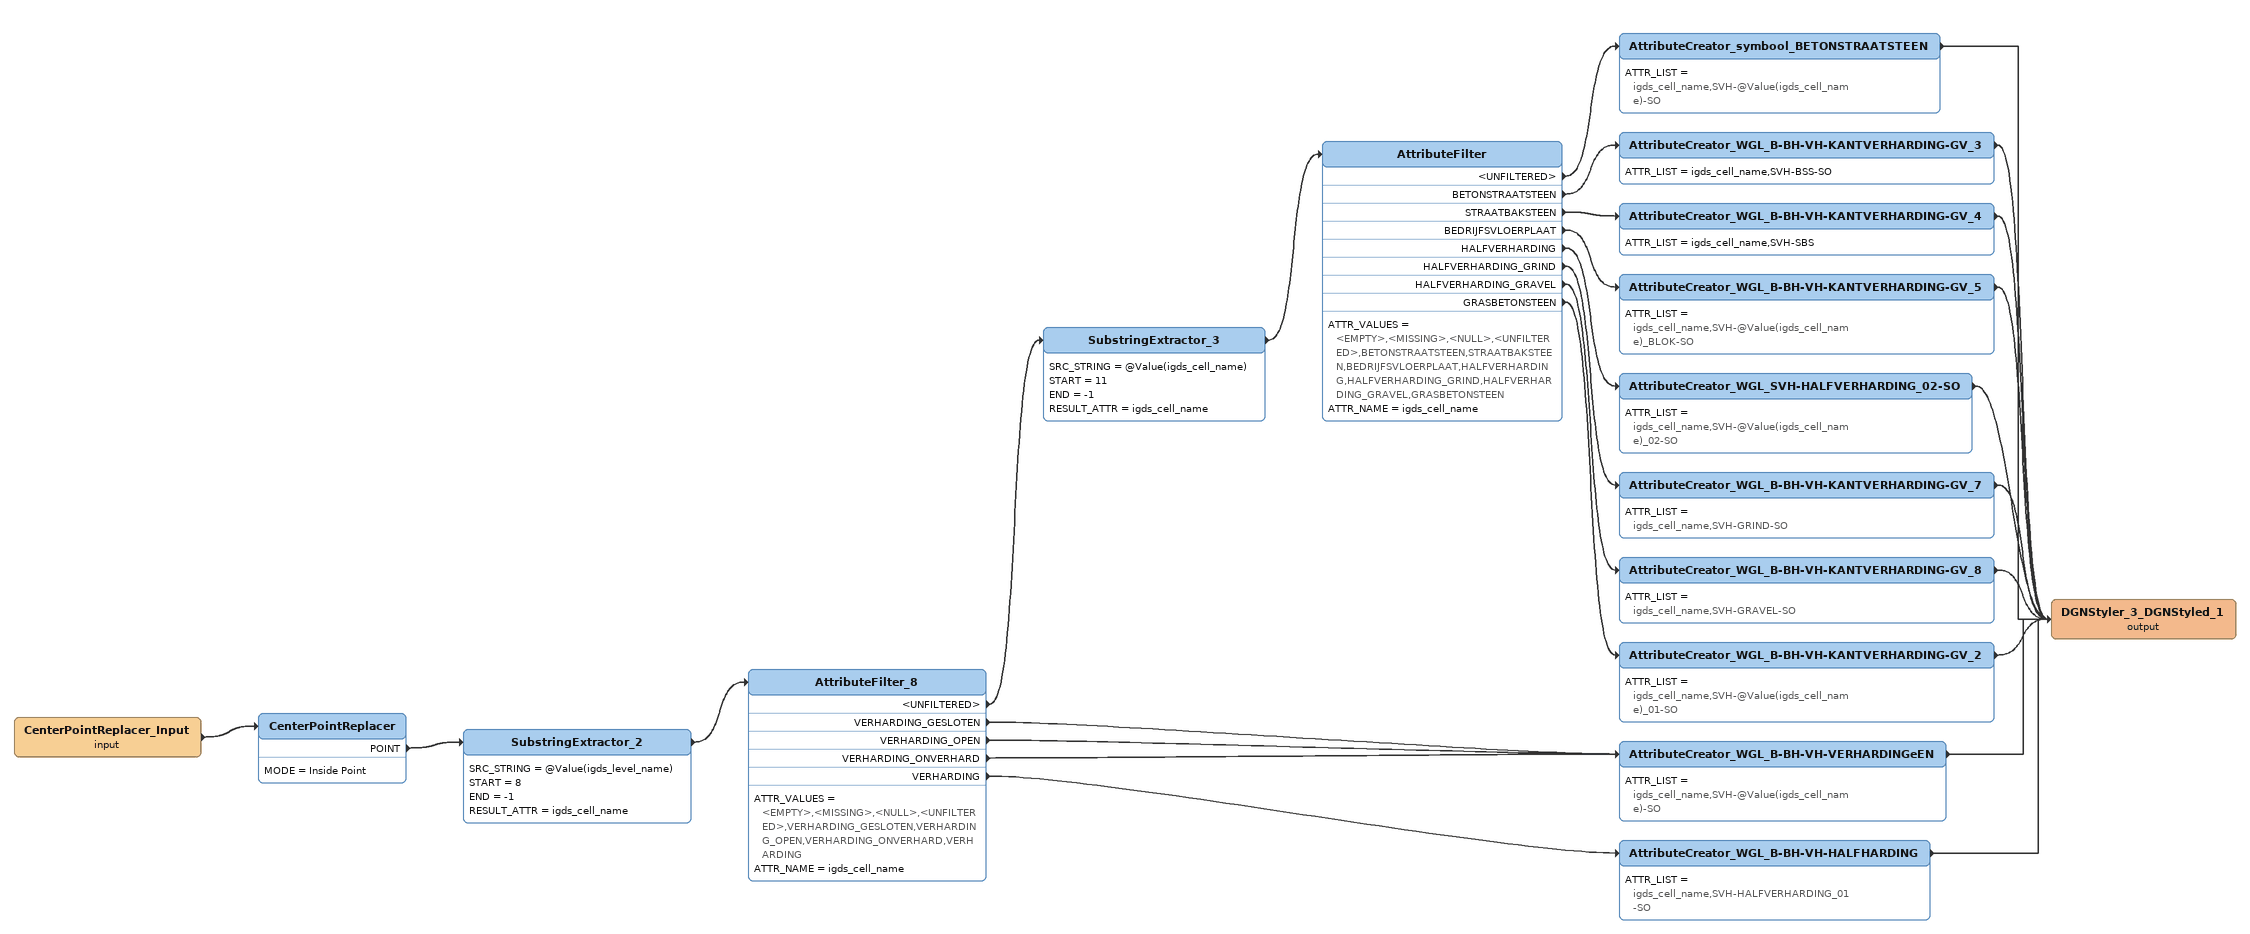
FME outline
CenterPointReplacer_Input (input)
    -> CenterPointReplacer
CenterPointReplacer
    MODE = Inside Point
    POINT -> SubstringExtractor_2
SubstringExtractor_2
    SRC_STRING = @Value(igds_level_name)
    START = 8
    END = -1
    RESULT_ATTR = igds_cell_name
    -> AttributeFilter_8
AttributeFilter_8
    ATTR_VALUES = <EMPTY>,<MISSING>,<NULL>,<UNFILTERED>,VERHARDING_GESLOTEN,VERHARDING_OPEN,VERHARDING_ONVERHARD,VERHARDING
    ATTR_NAME = igds_cell_name
    <UNFILTERED> -> SubstringExtractor_3
    VERHARDING_GESLOTEN -> AttributeCreator_WGL_B-BH-VH-VERHARDINGeEN
    VERHARDING_OPEN -> AttributeCreator_WGL_B-BH-VH-VERHARDINGeEN
    VERHARDING_ONVERHARD -> AttributeCreator_WGL_B-BH-VH-VERHARDINGeEN
    VERHARDING -> AttributeCreator_WGL_B-BH-VH-HALFHARDING
SubstringExtractor_3
    SRC_STRING = @Value(igds_cell_name)
    START = 11
    END = -1
    RESULT_ATTR = igds_cell_name
    -> AttributeFilter
AttributeFilter
    ATTR_VALUES = <EMPTY>,<MISSING>,<NULL>,<UNFILTERED>,BETONSTRAATSTEEN,STRAATBAKSTEEN,BEDRIJFSVLOERPLAAT,HALFVERHARDING,HALFVERHARDING_GRIND,HALFVERHARDING_GRAVEL,GRASBETONSTEEN
    ATTR_NAME = igds_cell_name
    <UNFILTERED> -> AttributeCreator_symbool_BETONSTRAATSTEEN
    BETONSTRAATSTEEN -> AttributeCreator_WGL_B-BH-VH-KANTVERHARDING-GV_3
    STRAATBAKSTEEN -> AttributeCreator_WGL_B-BH-VH-KANTVERHARDING-GV_4
    BEDRIJFSVLOERPLAAT -> AttributeCreator_WGL_B-BH-VH-KANTVERHARDING-GV_5
    HALFVERHARDING -> AttributeCreator_WGL_SVH-HALFVERHARDING_02-SO
    HALFVERHARDING_GRIND -> AttributeCreator_WGL_B-BH-VH-KANTVERHARDING-GV_7
    HALFVERHARDING_GRAVEL -> AttributeCreator_WGL_B-BH-VH-KANTVERHARDING-GV_8
    GRASBETONSTEEN -> AttributeCreator_WGL_B-BH-VH-KANTVERHARDING-GV_2
AttributeCreator_symbool_BETONSTRAATSTEEN
    ATTR_LIST = igds_cell_name,SVH-@Value(igds_cell_name)-SO
    -> DGNStyler_3_DGNStyled_1 (output)
AttributeCreator_WGL_B-BH-VH-KANTVERHARDING-GV_3
    ATTR_LIST = igds_cell_name,SVH-BSS-SO
    -> DGNStyler_3_DGNStyled_1 (output)
AttributeCreator_WGL_B-BH-VH-KANTVERHARDING-GV_4
    ATTR_LIST = igds_cell_name,SVH-SBS
    -> DGNStyler_3_DGNStyled_1 (output)
AttributeCreator_WGL_B-BH-VH-KANTVERHARDING-GV_5
    ATTR_LIST = igds_cell_name,SVH-@Value(igds_cell_name)_BLOK-SO
    -> DGNStyler_3_DGNStyled_1 (output)
AttributeCreator_WGL_SVH-HALFVERHARDING_02-SO
    ATTR_LIST = igds_cell_name,SVH-@Value(igds_cell_name)_02-SO
    -> DGNStyler_3_DGNStyled_1 (output)
AttributeCreator_WGL_B-BH-VH-KANTVERHARDING-GV_7
    ATTR_LIST = igds_cell_name,SVH-GRIND-SO
    -> DGNStyler_3_DGNStyled_1 (output)
AttributeCreator_WGL_B-BH-VH-KANTVERHARDING-GV_8
    ATTR_LIST = igds_cell_name,SVH-GRAVEL-SO
    -> DGNStyler_3_DGNStyled_1 (output)
AttributeCreator_WGL_B-BH-VH-KANTVERHARDING-GV_2
    ATTR_LIST = igds_cell_name,SVH-@Value(igds_cell_name)_01-SO
    -> DGNStyler_3_DGNStyled_1 (output)
AttributeCreator_WGL_B-BH-VH-VERHARDINGeEN
    ATTR_LIST = igds_cell_name,SVH-@Value(igds_cell_name)-SO
    -> DGNStyler_3_DGNStyled_1 (output)
AttributeCreator_WGL_B-BH-VH-HALFHARDING
    ATTR_LIST = igds_cell_name,SVH-HALFVERHARDING_01-SO
    -> DGNStyler_3_DGNStyled_1 (output)
DGNStyler_3_DGNStyled_1 (output)
